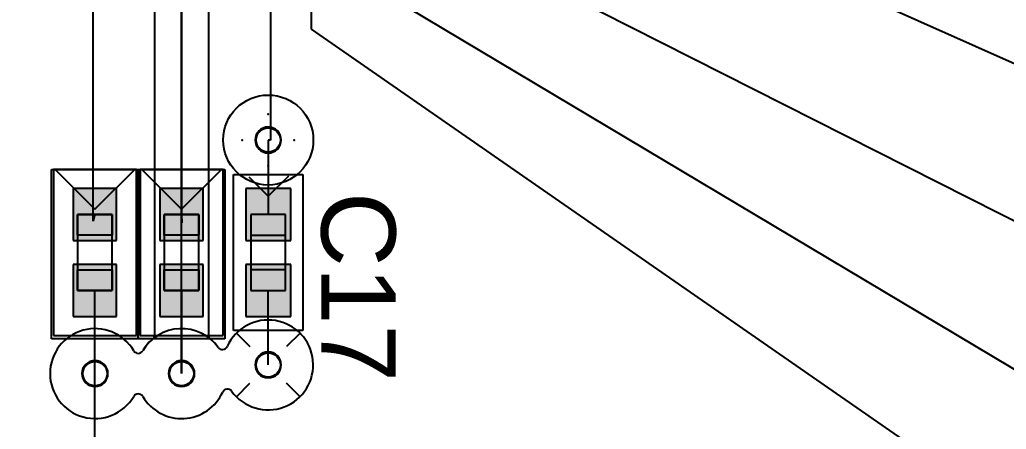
# Model space of a CAD drawing. Header units: inches. Extents: x -0.63 to 3.45, y 0 to 2.67.
# Drawn here: x 1.022 to 1.591, y 0.333 to 0.57 of the extents above; entities that cross this region are included whole.
import ezdxf

# ---------------------------------------------------------------- set-up
doc = ezdxf.new("R2010")
doc.units = ezdxf.units.IN
doc.header["$MEASUREMENT"] = 0
for name, color, linetype in [('Bottom', 7, 'Continuous'), ('L2_GND', 7, 'Continuous'), ('L5_GND', 7, 'Continuous'), ('Layer_20', 7, 'Continuous'), ('LAYNR4', 7, 'Continuous'), ('LAYNR5', 7, 'Continuous'), ('PADLAYER_BOT', 7, 'Continuous'), ('PADLAYER_INNER', 7, 'Continuous'), ('PADLAYER_TOP', 7, 'Continuous'), ('SILKCREEN_COMP_TOP', 7, 'Continuous'), ('SILKSCREEN_TEXT_TOP', 7, 'Continuous'), ('TOOL_TOP', 7, 'Continuous'), ('Trace_Route_Top', 7, 'Continuous')]:
    doc.layers.add(name, color=color, linetype=linetype)

# ---------------------------------------------------------------- blocks, each defined once
blk = doc.blocks.new('SE91')
at = {"layer": 'Trace_Route_Top', "color": 7, "linetype": 'Continuous'}
for p, q in [((1.16634, 0.59331), (1.16634, 0.5)), ((1.16634, 0.5), (1.165, 0.5))]:
    blk.add_line(p, q, dxfattribs=at)
blk = doc.blocks.new('SE90')
at = {"layer": 'Trace_Route_Top'}
blk.add_blockref('SE91', (0, 0), dxfattribs=at)
blk = doc.blocks.new('SE93')
at = {"layer": 'Trace_Route_Top', "color": 7, "linetype": 'Continuous'}
blk.add_line((1.165, 0.5), (1.165, 0.457), dxfattribs=at)
blk = doc.blocks.new('SE92')
at = {"layer": 'Trace_Route_Top'}
blk.add_blockref('SE93', (0, 0), dxfattribs=at)
blk = doc.blocks.new('SE263')
at = {"layer": 'Trace_Route_Top', "color": 7, "linetype": 'Continuous'}
for p, q in [((1.065, 0.205), (1.065, 0.365)), ((1.035, 0.175), (1.065, 0.205)), ((0.965, 0.175), (1.035, 0.175))]:
    blk.add_line(p, q, dxfattribs=at)
blk = doc.blocks.new('SE262')
at = {"layer": 'Trace_Route_Top'}
blk.add_blockref('SE263', (0, 0), dxfattribs=at)
blk = doc.blocks.new('SE265')
at = {"layer": 'Trace_Route_Top', "color": 7, "linetype": 'Continuous'}
blk.add_line((1.065, 0.365), (1.065, 0.413), dxfattribs=at)
blk = doc.blocks.new('SE264')
at = {"layer": 'Trace_Route_Top'}
blk.add_blockref('SE265', (0, 0), dxfattribs=at)
blk = doc.blocks.new('SE457')
at = {"layer": 'Trace_Route_Top', "color": 7, "linetype": 'Continuous'}
blk.add_line((1.165, 0.37), (1.165, 0.413), dxfattribs=at)
blk = doc.blocks.new('SE456')
at = {"layer": 'Trace_Route_Top'}
blk.add_blockref('SE457', (0, 0), dxfattribs=at)
blk = doc.blocks.new('SE557')
at = {"layer": 'Trace_Route_Top', "color": 7, "linetype": 'Continuous'}
for p, q in [((1.11516, 0.45216), (1.11516, 0.59331)), ((1.115, 0.457), (1.11516, 0.45216))]:
    blk.add_line(p, q, dxfattribs=at)
blk = doc.blocks.new('SE556')
at = {"layer": 'Trace_Route_Top'}
blk.add_blockref('SE557', (0, 0), dxfattribs=at)
blk = doc.blocks.new('SE563')
at = {"layer": 'Trace_Route_Top', "color": 7, "linetype": 'Continuous'}
for p, q in [((1.06398, 0.45302), (1.06398, 0.59331)), ((1.065, 0.457), (1.06398, 0.45302))]:
    blk.add_line(p, q, dxfattribs=at)
blk = doc.blocks.new('SE562')
at = {"layer": 'Trace_Route_Top'}
blk.add_blockref('SE563', (0, 0), dxfattribs=at)
blk = doc.blocks.new('SE579')
at = {"layer": 'Trace_Route_Top', "color": 7, "linetype": 'Continuous'}
blk.add_line((1.75, 0.175), (1.19, 0.56408), dxfattribs=at)
blk = doc.blocks.new('SE578')
at = {"layer": 'Trace_Route_Top'}
blk.add_blockref('SE579', (0, 0), dxfattribs=at)
blk = doc.blocks.new('SE581')
at = {"layer": 'Trace_Route_Top', "color": 7, "linetype": 'Continuous'}
blk.add_line((1.19, 0.56408), (1.19, 0.69307), dxfattribs=at)
blk = doc.blocks.new('SE580')
at = {"layer": 'Trace_Route_Top'}
blk.add_blockref('SE581', (0, 0), dxfattribs=at)
blk = doc.blocks.new('SE617')
at = {"layer": 'Trace_Route_Top', "color": 7, "linetype": 'Continuous'}
blk.add_line((1.115, 0.413), (1.115, 0.365), dxfattribs=at)
blk = doc.blocks.new('SE616')
at = {"layer": 'Trace_Route_Top'}
blk.add_blockref('SE617', (0, 0), dxfattribs=at)
blk = doc.blocks.new('SE619')
at = {"layer": 'LAYNR4', "color": 7, "linetype": 'Continuous'}
for p, q in [((0.84, 0.885), (0.76, 0.885)), ((1.115, 0.61), (0.84, 0.885)), ((1.115, 0.365), (1.115, 0.61))]:
    blk.add_line(p, q, dxfattribs=at)
blk = doc.blocks.new('SE618')
at = {"layer": 'LAYNR4'}
blk.add_blockref('SE619', (0, 0), dxfattribs=at)
blk = doc.blocks.new('SE651')
at = {"layer": 'Trace_Route_Top', "color": 7, "linetype": 'Continuous'}
blk.add_line((1.27, 0.69), (1.75, 0.475), dxfattribs=at)
blk = doc.blocks.new('SE650')
at = {"layer": 'Trace_Route_Top'}
blk.add_blockref('SE651', (0, 0), dxfattribs=at)
blk = doc.blocks.new('SE659')
at = {"layer": 'Trace_Route_Top', "color": 7, "linetype": 'Continuous'}
blk.add_line((1.24311, 0.63189), (1.75, 0.375), dxfattribs=at)
blk = doc.blocks.new('SE658')
at = {"layer": 'Trace_Route_Top'}
blk.add_blockref('SE659', (0, 0), dxfattribs=at)
blk = doc.blocks.new('SE665')
at = {"layer": 'Trace_Route_Top', "color": 7, "linetype": 'Continuous'}
blk.add_line((1.75, 0.275), (1.21752, 0.59331), dxfattribs=at)
blk = doc.blocks.new('SE664')
at = {"layer": 'Trace_Route_Top'}
blk.add_blockref('SE665', (0, 0), dxfattribs=at)
blk = doc.blocks.new('SE735')
at = {"layer": 'L2_GND', "color": 7, "linetype": 'Continuous'}
for centre, radius, start, end in [((1.1649630978, 0.3700030059), 0.0259694774731851, 215.7237636084, 155.7237665626), ((1.0650347968, 0.365), 0.025968483203337, 30.4999962778, 329.5000037222), ((1.1150003736, 0.3649815603), 0.0260081459251509, 35.704380611, 149.5043261236), ((1.09, 0.3797056271), 0.0030059337820085, 210.5000075462, 329.4999924538), ((1.1385548888, 0.3819124518), 0.0029999618102257, 215.7435322664, 335.7434859962), ((1.09, 0.3502943729), 0.0030059337820085, 30.5000075462, 149.4999924538), ((1.1150020626, 0.3650231486), 0.0260119911587516, 210.5027230624, 335.7028016734), ((1.1414451112, 0.3530875482), 0.0029999618102257, 35.7435322664, 155.7434859962)]:
    blk.add_arc(centre, radius, start, end, dxfattribs=at)
blk = doc.blocks.new('SE734')
at = {"layer": 'L2_GND'}
blk.add_blockref('SE735', (0, 0), dxfattribs=at)
blk = doc.blocks.new('SE1115')
at = {"layer": 'L2_GND', "color": 7, "linetype": 'Continuous'}
blk.add_line((1.18338, 0.38838), (1.17561, 0.38061), dxfattribs=at)
blk = doc.blocks.new('SE1114')
at = {"layer": 'L2_GND'}
blk.add_blockref('SE1115', (0, 0), dxfattribs=at)
blk = doc.blocks.new('SE1117')
at = {"layer": 'L2_GND', "color": 7, "linetype": 'Continuous'}
blk.add_line((1.14662, 0.38838), (1.15439, 0.38061), dxfattribs=at)
blk = doc.blocks.new('SE1116')
at = {"layer": 'L2_GND'}
blk.add_blockref('SE1117', (0, 0), dxfattribs=at)
blk = doc.blocks.new('SE1119')
at = {"layer": 'L2_GND', "color": 7, "linetype": 'Continuous'}
blk.add_line((1.14662, 0.35162), (1.15439, 0.35939), dxfattribs=at)
blk = doc.blocks.new('SE1118')
at = {"layer": 'L2_GND'}
blk.add_blockref('SE1119', (0, 0), dxfattribs=at)
blk = doc.blocks.new('SE1121')
at = {"layer": 'L2_GND', "color": 7, "linetype": 'Continuous'}
blk.add_line((1.18338, 0.35162), (1.17561, 0.35939), dxfattribs=at)
blk = doc.blocks.new('SE1120')
at = {"layer": 'L2_GND'}
blk.add_blockref('SE1121', (0, 0), dxfattribs=at)
blk = doc.blocks.new('SE1267')
at = {"layer": 'LAYNR4', "color": 7, "linetype": 'Continuous'}
for p, q in [((0.78233, 0.9005), (0.84, 0.9005)), ((0.85096, 0.89596), (1.12596, 0.62096)), ((0.83234, 0.8695), (0.78233, 0.8695)), ((1.09862, 0.60446), (0.83446, 0.86862)), ((1.1305, 0.61), (1.1305, 0.38733)), ((1.0995, 0.38733), (1.0995, 0.60234))]:
    blk.add_line(p, q, dxfattribs=at)
for centre, radius, start, end in [((0.760001727, 0.885), 0.0259992183227288, 39.6499970623, 320.3500029377), ((0.7823358146, 0.9035050749), 0.0030050805146411, 219.5892238762, 269.8891377956), ((0.8399997243, 0.8850000832), 0.0154999167723884, 44.9990617053, 89.9989807126), ((0.7823358146, 0.8664949251), 0.0030050805146411, 90.1108622044, 140.4107761238), ((0.8323351197, 0.8664946065), 0.0030053974866776, 45.0069180991, 89.9069599008), ((1.1150000832, 0.6099997243), 0.0154999167723882, 0.0010192874, 45.0009382947), ((1.0964946065, 0.6023351197), 0.0030053974866775, 0.0930400992, 44.9930819009), ((1.1649630978, 0.3700030059), 0.0259694774731851, 215.7237636084, 155.7237665626), ((1.0650347968, 0.365), 0.025968483203337, 30.4999962778, 329.5000037222), ((1.0964949251, 0.3873358146), 0.0030050805146411, 309.5892238762, 359.8891377956), ((1.1335050749, 0.3873358146), 0.0030050805146413, 180.1108622044, 230.4107761238), ((1.1149952547, 0.3650119324), 0.0259883328133282, 129.6562987792, 149.5562969221), ((1.1148859321, 0.3649089552), 0.0261434505452004, 35.6872197801, 50.2872575707), ((1.09, 0.3797056271), 0.0030059337820085, 210.5000075462, 329.4999924538), ((1.1385548888, 0.3819124518), 0.0029999618102257, 215.7435322664, 335.7434859962), ((1.09, 0.3502943729), 0.0030059337820085, 30.5000075462, 149.4999924538), ((1.1150020626, 0.3650231486), 0.0260119911587516, 210.5027230624, 335.7028016734), ((1.1414451112, 0.3530875482), 0.0029999618102257, 35.7435322664, 155.7434859962)]:
    blk.add_arc(centre, radius, start, end, dxfattribs=at)
blk = doc.blocks.new('SE1266')
at = {"layer": 'LAYNR4'}
blk.add_blockref('SE1267', (0, 0), dxfattribs=at)
blk = doc.blocks.new('SE1379')
at = {"layer": 'L5_GND', "color": 7, "linetype": 'Continuous'}
for centre, radius, start, end in [((1.1649630978, 0.3700030059), 0.0259694774731851, 215.7237636084, 155.7237665626), ((1.0650347968, 0.365), 0.025968483203337, 30.4999962778, 329.5000037222), ((1.1150003736, 0.3649815603), 0.0260081459251509, 35.704380611, 149.5043261236), ((1.09, 0.3797056271), 0.0030059337820085, 210.5000075462, 329.4999924538), ((1.1385548888, 0.3819124518), 0.0029999618102257, 215.7435322664, 335.7434859962), ((1.09, 0.3502943729), 0.0030059337820085, 30.5000075462, 149.4999924538), ((1.1150020626, 0.3650231486), 0.0260119911587516, 210.5027230624, 335.7028016734), ((1.1414451112, 0.3530875482), 0.0029999618102257, 35.7435322664, 155.7434859962)]:
    blk.add_arc(centre, radius, start, end, dxfattribs=at)
blk = doc.blocks.new('SE1378')
at = {"layer": 'L5_GND'}
blk.add_blockref('SE1379', (0, 0), dxfattribs=at)
blk = doc.blocks.new('SE1759')
at = {"layer": 'L5_GND', "color": 7, "linetype": 'Continuous'}
blk.add_line((1.18338, 0.38838), (1.17561, 0.38061), dxfattribs=at)
blk = doc.blocks.new('SE1758')
at = {"layer": 'L5_GND'}
blk.add_blockref('SE1759', (0, 0), dxfattribs=at)
blk = doc.blocks.new('SE1761')
at = {"layer": 'L5_GND', "color": 7, "linetype": 'Continuous'}
blk.add_line((1.14662, 0.38838), (1.15439, 0.38061), dxfattribs=at)
blk = doc.blocks.new('SE1760')
at = {"layer": 'L5_GND'}
blk.add_blockref('SE1761', (0, 0), dxfattribs=at)
blk = doc.blocks.new('SE1763')
at = {"layer": 'L5_GND', "color": 7, "linetype": 'Continuous'}
blk.add_line((1.14662, 0.35162), (1.15439, 0.35939), dxfattribs=at)
blk = doc.blocks.new('SE1762')
at = {"layer": 'L5_GND'}
blk.add_blockref('SE1763', (0, 0), dxfattribs=at)
blk = doc.blocks.new('SE1765')
at = {"layer": 'L5_GND', "color": 7, "linetype": 'Continuous'}
blk.add_line((1.18338, 0.35162), (1.17561, 0.35939), dxfattribs=at)
blk = doc.blocks.new('SE1764')
at = {"layer": 'L5_GND'}
blk.add_blockref('SE1765', (0, 0), dxfattribs=at)
blk = doc.blocks.new('SE1997')
at = {"layer": 'LAYNR5', "color": 7, "linetype": 'Continuous'}
for centre, radius, start, end in [((1.1649630978, 0.3700030059), 0.0259694774731851, 215.7237636084, 155.7237665626), ((1.0650347968, 0.365), 0.025968483203337, 30.4999962778, 329.5000037222), ((1.1150003736, 0.3649815603), 0.0260081459251509, 35.704380611, 149.5043261236), ((1.09, 0.3797056271), 0.0030059337820085, 210.5000075462, 329.4999924538), ((1.1385548888, 0.3819124518), 0.0029999618102257, 215.7435322664, 335.7434859962), ((1.09, 0.3502943729), 0.0030059337820085, 30.5000075462, 149.4999924538), ((1.1150020626, 0.3650231486), 0.0260119911587516, 210.5027230624, 335.7028016734), ((1.1414451112, 0.3530875482), 0.0029999618102257, 35.7435322664, 155.7434859962)]:
    blk.add_arc(centre, radius, start, end, dxfattribs=at)
blk = doc.blocks.new('SE1996')
at = {"layer": 'LAYNR5'}
blk.add_blockref('SE1997', (0, 0), dxfattribs=at)
blk = doc.blocks.new('SE2039')
at = {"layer": 'LAYNR5', "color": 7, "linetype": 'Continuous'}
blk.add_point((1.18, 0.5), dxfattribs=at)
blk = doc.blocks.new('SE2038')
at = {"layer": 'LAYNR5'}
blk.add_blockref('SE2039', (0, 0), dxfattribs=at)
blk = doc.blocks.new('SE2041')
at = {"layer": 'LAYNR5', "color": 7, "linetype": 'Continuous'}
blk.add_point((1.165, 0.515), dxfattribs=at)
blk = doc.blocks.new('SE2040')
at = {"layer": 'LAYNR5'}
blk.add_blockref('SE2041', (0, 0), dxfattribs=at)
blk = doc.blocks.new('SE2043')
at = {"layer": 'LAYNR5', "color": 7, "linetype": 'Continuous'}
blk.add_point((1.15, 0.5), dxfattribs=at)
blk = doc.blocks.new('SE2042')
at = {"layer": 'LAYNR5'}
blk.add_blockref('SE2043', (0, 0), dxfattribs=at)
blk = doc.blocks.new('SE2045')
at = {"layer": 'LAYNR5', "color": 7, "linetype": 'Continuous'}
blk.add_point((1.165, 0.485), dxfattribs=at)
blk = doc.blocks.new('SE2044')
at = {"layer": 'LAYNR5'}
blk.add_blockref('SE2045', (0, 0), dxfattribs=at)
blk = doc.blocks.new('SE2137')
at = {"layer": 'Bottom', "color": 7, "linetype": 'Continuous'}
for centre, radius, start, end in [((1.1649630978, 0.3700030059), 0.0259694774731851, 215.7237636084, 155.7237665626), ((1.0650347968, 0.365), 0.025968483203337, 30.4999962778, 329.5000037222), ((1.1150003736, 0.3649815603), 0.0260081459251509, 35.704380611, 149.5043261236), ((1.09, 0.3797056271), 0.0030059337820085, 210.5000075462, 329.4999924538), ((1.1385548888, 0.3819124518), 0.0029999618102257, 215.7435322664, 335.7434859962), ((1.09, 0.3502943729), 0.0030059337820085, 30.5000075462, 149.4999924538), ((1.1150020626, 0.3650231486), 0.0260119911587516, 210.5027230624, 335.7028016734), ((1.1414451112, 0.3530875482), 0.0029999618102257, 35.7435322664, 155.7434859962)]:
    blk.add_arc(centre, radius, start, end, dxfattribs=at)
blk = doc.blocks.new('SE2136')
at = {"layer": 'Bottom'}
blk.add_blockref('SE2137', (0, 0), dxfattribs=at)
blk = doc.blocks.new('SE2247')
at = {"layer": 'PADLAYER_TOP', "color": 7, "linetype": 'Continuous'}
for start, end in [(0, 180), (180, 0)]:
    blk.add_arc((1.165, 0.5), 0.0075000000000001, start, end, dxfattribs=at)
blk = doc.blocks.new('SE2246')
at = {"layer": 'PADLAYER_TOP'}
blk.add_blockref('SE2247', (0, 0), dxfattribs=at)
blk = doc.blocks.new('SE2249')
at = {"layer": 'PADLAYER_INNER', "color": 7, "linetype": 'Continuous'}
for start, end in [(0, 180), (180, 0)]:
    blk.add_arc((1.165, 0.5), 0.0075000000000001, start, end, dxfattribs=at)
blk = doc.blocks.new('SE2248')
at = {"layer": 'PADLAYER_INNER'}
blk.add_blockref('SE2249', (0, 0), dxfattribs=at)
blk = doc.blocks.new('SE2251')
at = {"layer": 'PADLAYER_BOT', "color": 7, "linetype": 'Continuous'}
for start, end in [(0, 180), (180, 0)]:
    blk.add_arc((1.165, 0.5), 0.0075000000000001, start, end, dxfattribs=at)
blk = doc.blocks.new('SE2250')
at = {"layer": 'PADLAYER_BOT'}
blk.add_blockref('SE2251', (0, 0), dxfattribs=at)
blk = doc.blocks.new('SE2385')
at = {"layer": 'PADLAYER_TOP', "color": 7, "linetype": 'Continuous'}
for start, end in [(0, 180), (180, 0)]:
    blk.add_arc((1.065, 0.365), 0.0074999999999998, start, end, dxfattribs=at)
blk = doc.blocks.new('SE2384')
at = {"layer": 'PADLAYER_TOP'}
blk.add_blockref('SE2385', (0, 0), dxfattribs=at)
blk = doc.blocks.new('SE2387')
at = {"layer": 'PADLAYER_INNER', "color": 7, "linetype": 'Continuous'}
for start, end in [(0, 180), (180, 0)]:
    blk.add_arc((1.065, 0.365), 0.0074999999999998, start, end, dxfattribs=at)
blk = doc.blocks.new('SE2386')
at = {"layer": 'PADLAYER_INNER'}
blk.add_blockref('SE2387', (0, 0), dxfattribs=at)
blk = doc.blocks.new('SE2389')
at = {"layer": 'PADLAYER_BOT', "color": 7, "linetype": 'Continuous'}
for start, end in [(0, 180), (180, 0)]:
    blk.add_arc((1.065, 0.365), 0.0074999999999998, start, end, dxfattribs=at)
blk = doc.blocks.new('SE2388')
at = {"layer": 'PADLAYER_BOT'}
blk.add_blockref('SE2389', (0, 0), dxfattribs=at)
blk = doc.blocks.new('SE2583')
at = {"layer": 'PADLAYER_TOP', "color": 7, "linetype": 'Continuous'}
for start, end in [(0, 180), (180, 0)]:
    blk.add_arc((1.165, 0.37), 0.0075000000000001, start, end, dxfattribs=at)
blk = doc.blocks.new('SE2582')
at = {"layer": 'PADLAYER_TOP'}
blk.add_blockref('SE2583', (0, 0), dxfattribs=at)
blk = doc.blocks.new('SE2585')
at = {"layer": 'PADLAYER_INNER', "color": 7, "linetype": 'Continuous'}
for start, end in [(0, 180), (180, 0)]:
    blk.add_arc((1.165, 0.37), 0.0075000000000001, start, end, dxfattribs=at)
blk = doc.blocks.new('SE2584')
at = {"layer": 'PADLAYER_INNER'}
blk.add_blockref('SE2585', (0, 0), dxfattribs=at)
blk = doc.blocks.new('SE2587')
at = {"layer": 'PADLAYER_BOT', "color": 7, "linetype": 'Continuous'}
for start, end in [(0, 180), (180, 0)]:
    blk.add_arc((1.165, 0.37), 0.0075000000000001, start, end, dxfattribs=at)
blk = doc.blocks.new('SE2586')
at = {"layer": 'PADLAYER_BOT'}
blk.add_blockref('SE2587', (0, 0), dxfattribs=at)
blk = doc.blocks.new('SE2781')
at = {"layer": 'PADLAYER_TOP', "color": 7, "linetype": 'Continuous'}
for start, end in [(0, 180), (180, 0)]:
    blk.add_arc((1.115, 0.365), 0.0075000000000001, start, end, dxfattribs=at)
blk = doc.blocks.new('SE2780')
at = {"layer": 'PADLAYER_TOP'}
blk.add_blockref('SE2781', (0, 0), dxfattribs=at)
blk = doc.blocks.new('SE2783')
at = {"layer": 'PADLAYER_INNER', "color": 7, "linetype": 'Continuous'}
for start, end in [(0, 180), (180, 0)]:
    blk.add_arc((1.115, 0.365), 0.0075000000000001, start, end, dxfattribs=at)
blk = doc.blocks.new('SE2782')
at = {"layer": 'PADLAYER_INNER'}
blk.add_blockref('SE2783', (0, 0), dxfattribs=at)
blk = doc.blocks.new('SE2785')
at = {"layer": 'PADLAYER_BOT', "color": 7, "linetype": 'Continuous'}
for start, end in [(0, 180), (180, 0)]:
    blk.add_arc((1.115, 0.365), 0.0075000000000001, start, end, dxfattribs=at)
blk = doc.blocks.new('SE2784')
at = {"layer": 'PADLAYER_BOT'}
blk.add_blockref('SE2785', (0, 0), dxfattribs=at)
blk = doc.blocks.new('SE2977')
at = {"layer": 'SILKCREEN_COMP_TOP', "color": 7, "linetype": 'Continuous'}
for p, q in [((1.145, 0.48), (1.185, 0.48)), ((1.145, 0.39), (1.145, 0.48)), ((1.185, 0.48), (1.185, 0.39)), ((1.185, 0.39), (1.145, 0.39))]:
    blk.add_line(p, q, dxfattribs=at)
blk = doc.blocks.new('SE2976')
at = {"layer": 'SILKCREEN_COMP_TOP'}
blk.add_blockref('SE2977', (0, 0), dxfattribs=at)
blk = doc.blocks.new('SE2979')
at = {"layer": 'SILKCREEN_COMP_TOP', "color": 7, "linetype": 'Continuous'}
for p, q in [((1.15375, 0.47875), (1.165, 0.4675)), ((1.165, 0.4675), (1.17687, 0.47937))]:
    blk.add_line(p, q, dxfattribs=at)
blk = doc.blocks.new('SE2978')
at = {"layer": 'SILKCREEN_COMP_TOP'}
blk.add_blockref('SE2979', (0, 0), dxfattribs=at)
blk = doc.blocks.new('SE2981')
at = {"layer": 'Layer_20', "color": 7, "linetype": 'Continuous'}
for p, q in [((1.175, 0.457), (1.155, 0.457)), ((1.155, 0.457), (1.155, 0.413)), ((1.175, 0.413), (1.175, 0.457)), ((1.155, 0.413), (1.175, 0.413))]:
    blk.add_line(p, q, dxfattribs=at)
blk = doc.blocks.new('SE2980')
at = {"layer": 'Layer_20'}
blk.add_blockref('SE2981', (0, 0), dxfattribs=at)
blk = doc.blocks.new('SE2983')
at = {"layer": 'Layer_20', "color": 7, "linetype": 'Continuous'}
for p, q in [((1.155, 0.457), (1.155, 0.445)), ((1.175, 0.457), (1.155, 0.457)), ((1.175, 0.445), (1.175, 0.457)), ((1.155, 0.445), (1.175, 0.445))]:
    blk.add_line(p, q, dxfattribs=at)
blk = doc.blocks.new('SE2982')
at = {"layer": 'Layer_20'}
blk.add_blockref('SE2983', (0, 0), dxfattribs=at)
blk = doc.blocks.new('SE2985')
at = {"layer": 'Layer_20', "color": 7, "linetype": 'Continuous'}
for p, q in [((1.155, 0.425), (1.155, 0.413)), ((1.175, 0.425), (1.155, 0.425)), ((1.175, 0.413), (1.175, 0.425)), ((1.155, 0.413), (1.175, 0.413))]:
    blk.add_line(p, q, dxfattribs=at)
blk = doc.blocks.new('SE2984')
at = {"layer": 'Layer_20'}
blk.add_blockref('SE2985', (0, 0), dxfattribs=at)
blk = doc.blocks.new('SE3453')
at = {"layer": 'SILKCREEN_COMP_TOP', "color": 7, "linetype": 'Continuous'}
for p, q in [((1.04, 0.483), (1.09, 0.483)), ((1.04, 0.385), (1.04, 0.483)), ((1.09, 0.483), (1.09, 0.385)), ((1.09, 0.385), (1.04, 0.385))]:
    blk.add_line(p, q, dxfattribs=at)
blk = doc.blocks.new('SE3452')
at = {"layer": 'SILKCREEN_COMP_TOP'}
blk.add_blockref('SE3453', (0, 0), dxfattribs=at)
blk = doc.blocks.new('SE3455')
at = {"layer": 'SILKCREEN_COMP_TOP', "color": 7, "linetype": 'Continuous'}
for p, q in [((1.042, 0.483), (1.065, 0.46)), ((1.065, 0.46), (1.088, 0.483))]:
    blk.add_line(p, q, dxfattribs=at)
blk = doc.blocks.new('SE3454')
at = {"layer": 'SILKCREEN_COMP_TOP'}
blk.add_blockref('SE3455', (0, 0), dxfattribs=at)
blk = doc.blocks.new('SE3457')
at = {"layer": 'SILKSCREEN_TEXT_TOP', "color": 7, "linetype": 'Continuous'}
for p, q in [((1.089, 0.483), (1.041, 0.483)), ((1.041, 0.483), (1.041, 0.387)), ((1.089, 0.387), (1.089, 0.483)), ((1.041, 0.387), (1.089, 0.387))]:
    blk.add_line(p, q, dxfattribs=at)
blk = doc.blocks.new('SE3456')
at = {"layer": 'SILKSCREEN_TEXT_TOP'}
blk.add_blockref('SE3457', (0, 0), dxfattribs=at)
blk = doc.blocks.new('SE3459')
at = {"layer": 'Layer_20', "color": 7, "linetype": 'Continuous'}
for p, q in [((1.075, 0.457), (1.055, 0.457)), ((1.055, 0.457), (1.055, 0.413)), ((1.075, 0.413), (1.075, 0.457)), ((1.055, 0.413), (1.075, 0.413))]:
    blk.add_line(p, q, dxfattribs=at)
blk = doc.blocks.new('SE3458')
at = {"layer": 'Layer_20'}
blk.add_blockref('SE3459', (0, 0), dxfattribs=at)
blk = doc.blocks.new('SE3461')
at = {"layer": 'Layer_20', "color": 7, "linetype": 'Continuous'}
for p, q in [((1.055, 0.413), (1.055, 0.425)), ((1.055, 0.425), (1.075, 0.425)), ((1.075, 0.425), (1.075, 0.413)), ((1.075, 0.413), (1.055, 0.413))]:
    blk.add_line(p, q, dxfattribs=at)
blk = doc.blocks.new('SE3460')
at = {"layer": 'Layer_20'}
blk.add_blockref('SE3461', (0, 0), dxfattribs=at)
blk = doc.blocks.new('SE3463')
at = {"layer": 'Layer_20', "color": 7, "linetype": 'Continuous'}
for p, q in [((1.055, 0.445), (1.055, 0.457)), ((1.055, 0.457), (1.075, 0.457)), ((1.075, 0.457), (1.075, 0.445)), ((1.075, 0.445), (1.055, 0.445))]:
    blk.add_line(p, q, dxfattribs=at)
blk = doc.blocks.new('SE3462')
at = {"layer": 'Layer_20'}
blk.add_blockref('SE3463', (0, 0), dxfattribs=at)
blk = doc.blocks.new('SE3465')
at = {"layer": 'SILKCREEN_COMP_TOP', "color": 7, "linetype": 'Continuous'}
for p, q in [((1.09, 0.483), (1.14, 0.483)), ((1.09, 0.385), (1.09, 0.483)), ((1.14, 0.483), (1.14, 0.385)), ((1.14, 0.385), (1.09, 0.385))]:
    blk.add_line(p, q, dxfattribs=at)
blk = doc.blocks.new('SE3464')
at = {"layer": 'SILKCREEN_COMP_TOP'}
blk.add_blockref('SE3465', (0, 0), dxfattribs=at)
blk = doc.blocks.new('SE3467')
at = {"layer": 'SILKCREEN_COMP_TOP', "color": 7, "linetype": 'Continuous'}
for p, q in [((1.092, 0.483), (1.115, 0.46)), ((1.115, 0.46), (1.138, 0.483))]:
    blk.add_line(p, q, dxfattribs=at)
blk = doc.blocks.new('SE3466')
at = {"layer": 'SILKCREEN_COMP_TOP'}
blk.add_blockref('SE3467', (0, 0), dxfattribs=at)
blk = doc.blocks.new('SE3469')
at = {"layer": 'SILKSCREEN_TEXT_TOP', "color": 7, "linetype": 'Continuous'}
for p, q in [((1.139, 0.483), (1.091, 0.483)), ((1.091, 0.483), (1.091, 0.387)), ((1.139, 0.387), (1.139, 0.483)), ((1.091, 0.387), (1.139, 0.387))]:
    blk.add_line(p, q, dxfattribs=at)
blk = doc.blocks.new('SE3468')
at = {"layer": 'SILKSCREEN_TEXT_TOP'}
blk.add_blockref('SE3469', (0, 0), dxfattribs=at)
blk = doc.blocks.new('SE3471')
at = {"layer": 'Layer_20', "color": 7, "linetype": 'Continuous'}
for p, q in [((1.125, 0.457), (1.105, 0.457)), ((1.105, 0.457), (1.105, 0.413)), ((1.125, 0.413), (1.125, 0.457)), ((1.105, 0.413), (1.125, 0.413))]:
    blk.add_line(p, q, dxfattribs=at)
blk = doc.blocks.new('SE3470')
at = {"layer": 'Layer_20'}
blk.add_blockref('SE3471', (0, 0), dxfattribs=at)
blk = doc.blocks.new('SE3473')
at = {"layer": 'Layer_20', "color": 7, "linetype": 'Continuous'}
for p, q in [((1.105, 0.413), (1.105, 0.425)), ((1.105, 0.425), (1.125, 0.425)), ((1.125, 0.425), (1.125, 0.413)), ((1.125, 0.413), (1.105, 0.413))]:
    blk.add_line(p, q, dxfattribs=at)
blk = doc.blocks.new('SE3472')
at = {"layer": 'Layer_20'}
blk.add_blockref('SE3473', (0, 0), dxfattribs=at)
blk = doc.blocks.new('SE3475')
at = {"layer": 'Layer_20', "color": 7, "linetype": 'Continuous'}
for p, q in [((1.105, 0.445), (1.105, 0.457)), ((1.105, 0.457), (1.125, 0.457)), ((1.125, 0.457), (1.125, 0.445)), ((1.125, 0.445), (1.105, 0.445))]:
    blk.add_line(p, q, dxfattribs=at)
blk = doc.blocks.new('SE3474')
at = {"layer": 'Layer_20'}
blk.add_blockref('SE3475', (0, 0), dxfattribs=at)

msp = doc.modelspace()

# ---------------------------------------------------------------- hatches: boundary and pattern name
at = {"layer": 'PADLAYER_TOP', "linetype": 'Continuous'}
for points in [[(1.0775, 0.4419999999999999), (1.0775, 0.4719999999999999), (1.0525, 0.4719999999999999), (1.0525, 0.4419999999999999)], [(1.1275, 0.4419999999999999), (1.1275, 0.4719999999999999), (1.1025, 0.4719999999999999), (1.1025, 0.4419999999999999)], [(1.178, 0.4419999999999999), (1.178, 0.4719999999999999), (1.152, 0.4719999999999999), (1.152, 0.4419999999999999)], [(1.0775, 0.398), (1.0775, 0.4279999999999999), (1.0525, 0.4279999999999999), (1.0525, 0.398)], [(1.1275, 0.398), (1.1275, 0.4279999999999999), (1.1025, 0.4279999999999999), (1.1025, 0.398)], [(1.178, 0.398), (1.178, 0.4279999999999999), (1.152, 0.4279999999999999), (1.152, 0.398)]]:
    msp.add_hatch(color=7, dxfattribs=at).paths.add_polyline_path(points)

# ---------------------------------------------------------------- linework, layer by layer
at = {"layer": 'Bottom', "color": 7, "linetype": 'Continuous'}
msp.add_circle((1.165, 0.5), 0.026, dxfattribs=at)
at = {"layer": 'L2_GND', "color": 7, "linetype": 'Continuous'}
msp.add_circle((1.165, 0.5), 0.026, dxfattribs=at)
at = {"layer": 'L5_GND', "color": 7, "linetype": 'Continuous'}
msp.add_circle((1.165, 0.5), 0.026, dxfattribs=at)
at = {"layer": 'LAYNR4', "color": 7, "linetype": 'Continuous'}
msp.add_circle((1.165, 0.5), 0.026, dxfattribs=at)
at = {"layer": 'PADLAYER_TOP', "color": 7, "linetype": 'Continuous'}
for p, q in [((1.0775, 0.472), (1.0525, 0.472)), ((1.0525, 0.472), (1.0525, 0.442)), ((1.0775, 0.442), (1.0775, 0.472)), ((1.1275, 0.472), (1.1025, 0.472)), ((1.1025, 0.472), (1.1025, 0.442)), ((1.1275, 0.442), (1.1275, 0.472)), ((1.178, 0.472), (1.152, 0.472)), ((1.152, 0.472), (1.152, 0.442)), ((1.178, 0.442), (1.178, 0.472)), ((1.0525, 0.442), (1.0775, 0.442)), ((1.1025, 0.442), (1.1275, 0.442)), ((1.152, 0.442), (1.178, 0.442)), ((1.0775, 0.428), (1.0525, 0.428)), ((1.0525, 0.428), (1.0525, 0.398)), ((1.0775, 0.398), (1.0775, 0.428)), ((1.1275, 0.428), (1.1025, 0.428)), ((1.1025, 0.428), (1.1025, 0.398)), ((1.1275, 0.398), (1.1275, 0.428)), ((1.178, 0.428), (1.152, 0.428)), ((1.152, 0.428), (1.152, 0.398)), ((1.178, 0.398), (1.178, 0.428)), ((1.0525, 0.398), (1.0775, 0.398)), ((1.1025, 0.398), (1.1275, 0.398)), ((1.152, 0.398), (1.178, 0.398))]:
    msp.add_line(p, q, dxfattribs=at)
at = {"layer": 'TOOL_TOP', "color": 7, "linetype": 'Continuous'}
for centre in [(1.165, 0.5), (1.165, 0.37), (1.065, 0.365), (1.115, 0.365)]:
    msp.add_circle(centre, 0.0069999999999999, dxfattribs=at)

# ---------------------------------------------------------------- block references
for name in ['SE1266', 'SE618', 'SE580', 'SE650', 'SE658', 'SE562', 'SE556', 'SE90', 'SE664', 'SE578', 'SE2040', 'SE2246', 'SE2248', 'SE2250', 'SE2042', 'SE92', 'SE2038', 'SE2044', 'SE3452', 'SE3456', 'SE3454', 'SE3464', 'SE3468', 'SE3466', 'SE2976', 'SE2978', 'SE3458', 'SE3462', 'SE3470', 'SE3474', 'SE2980', 'SE2982', 'SE3460', 'SE3472', 'SE2984', 'SE264', 'SE616', 'SE456', 'SE734', 'SE1378', 'SE1996', 'SE2136', 'SE1116', 'SE1760', 'SE1114', 'SE1758', 'SE2582', 'SE2584', 'SE2586', 'SE2384', 'SE2386', 'SE2388', 'SE2780', 'SE2782', 'SE2784', 'SE262', 'SE1118', 'SE1762', 'SE1120', 'SE1764']:
    msp.add_blockref(name, (0, 0))

# ---------------------------------------------------------------- texts
at = {"layer": 'SILKSCREEN_TEXT_TOP', "insert": (1.1949996063, 0.47), "char_height": 0.042857, "width": 0.1099379154, "attachment_point": 7, "rotation": 270}
msp.add_mtext('{\\fArial|b0||i0||c0|p34;\\C7;\\H4.2857e-002;\\W1.;C17}', dxfattribs=at)

doc.saveas('drawing.dxf')
